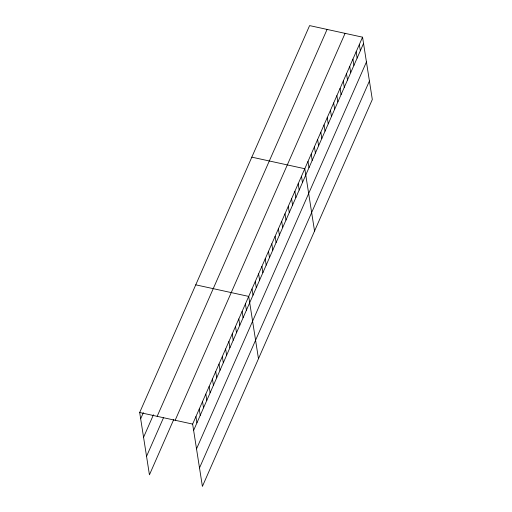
<?xml version="1.0" encoding="UTF-8"?>
<svg xmlns="http://www.w3.org/2000/svg" width="512" height="512" viewBox="0 0 512 512"><rect width="100%" height="100%" fill="white"/><g stroke="black" fill="none" stroke-linecap="round" stroke-linejoin="round"><path stroke-width="0.77" d="M173.728 419.514L149.44 474.822L139.686 412.512L309.6 25.6L362.56 37.178L372.314 99.488L202.4 486.4L192.64 424.09L362.56 37.178M140.672 418.803L143.366 412.659M143.565 437.286L153.459 414.758M157.158 416.333L327.078 29.421M146.547 456.333L163.642 417.414M175.168 420.269L345.082 33.357M193.626 430.381L363.539 43.469M196.525 448.87L366.438 61.958M199.507 467.917L369.421 81.005M251.827 157.152L304.787 168.73L314.541 231.04M195.757 284.832L248.717 296.41L258.47 358.72M139.686 412.512L192.64 424.09M359.347 44.486L360.333 50.778M356.141 51.795L357.126 58.086M352.928 59.104L353.914 65.395M349.722 66.413L350.707 72.704M346.509 73.722L347.494 80.013M343.302 81.03L344.288 87.322M340.09 88.339L341.075 94.63M336.883 95.648L337.869 101.939M333.67 102.957L334.656 109.242M330.464 110.266L331.45 116.55M327.251 117.574L328.237 123.859M324.045 124.877L325.03 131.168M320.832 132.186L321.818 138.477M317.626 139.494L318.611 145.786M314.413 146.803L315.398 153.094M311.206 154.112L312.192 160.403M307.994 161.421L308.979 167.712M301.485 176.243L302.47 182.528M298.189 183.75L299.174 190.042M294.893 191.264L295.878 197.549M291.59 198.771L292.576 205.062M288.294 206.285L289.28 212.57M284.998 213.792L285.984 220.083M281.696 221.306L282.682 227.597M278.4 228.813L279.386 235.104M275.104 236.326L276.083 242.618M271.802 243.834L272.787 250.125M268.506 251.347L269.491 257.638M265.203 258.854L266.189 265.146M261.907 266.368L262.893 272.659M258.611 273.882L259.597 280.166M255.309 281.389L256.294 287.68M252.013 288.902L252.998 295.187M245.414 303.923L246.4 310.208M242.118 311.43L243.104 317.722M238.816 318.944L239.802 325.235M235.52 326.451L236.506 332.742M232.224 333.965L233.21 340.256M228.922 341.472L229.907 347.763M225.626 348.986L226.611 355.277M222.33 356.493L223.315 362.784M219.027 364.006L220.013 370.298M215.731 371.52L216.717 377.805M212.429 379.027L213.414 385.318M209.133 386.541L210.118 392.826M205.837 394.048L206.822 400.339M202.534 401.562L203.52 407.846M199.238 409.069L200.224 415.36M195.942 416.582L196.928 422.874"/></g></svg>
